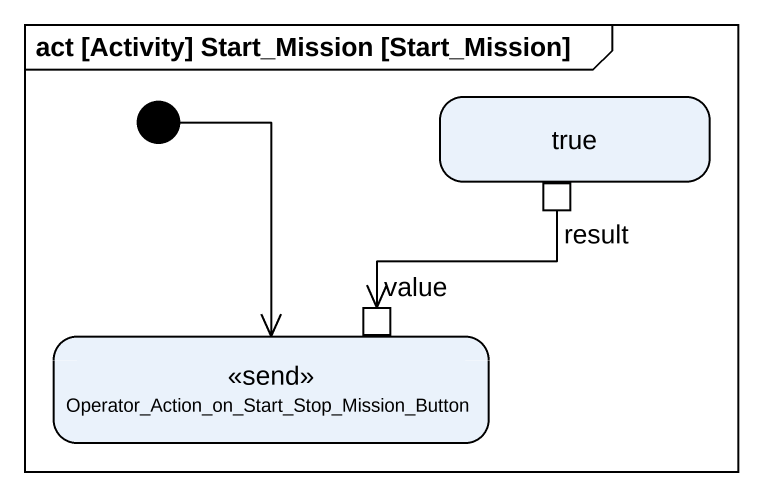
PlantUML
@startuml
mainframe act [Activity] Start_Mission [Start_Mission]
hide empty description
state true {
  state result <<outputPin>>
}
state "Operator_Action_on_Start_Stop_Mission_Button" as Operator_Action_on_Start <<send>> {
  state value <<inputPin>>
}
[*] --> Operator_Action_on_Start
result --> value
@enduml
